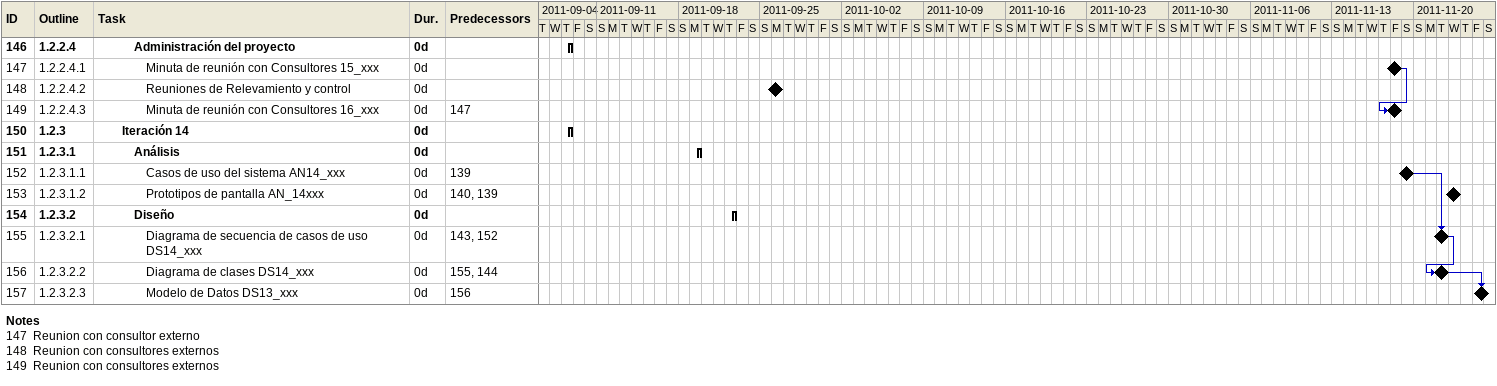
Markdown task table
| ID | WBS | Task | Duration | Start | Finish | Predecessors |
|---|---|---|---|---|---|---|
| 146 | 1.2.2.4 | **Administración del proyecto** | 0d | 2011-09-08 | 2011-09-08 |  |
| 147 | 1.2.2.4.1 | Minuta de reunión con Consultores 15_xxx | 0d | 2011-11-18 | 2011-11-18 |  |
| 148 | 1.2.2.4.2 | Reuniones de Relevamiento y control | 0d | 2011-09-26 | 2011-09-26 |  |
| 149 | 1.2.2.4.3 | Minuta de reunión con Consultores 16_xxx | 0d | 2011-11-18 | 2011-11-18 | 147 |
| 150 | 1.2.3 | **Iteración 14** | 0d | 2011-09-08 | 2011-09-08 |  |
| 151 | 1.2.3.1 | **Análisis** | 0d | 2011-09-19 | 2011-09-19 |  |
| 152 | 1.2.3.1.1 | Casos de uso del sistema AN14_xxx | 0d | 2011-11-19 | 2011-11-19 | 139 |
| 153 | 1.2.3.1.2 | Prototipos de pantalla AN_14xxx | 0d | 2011-11-23 | 2011-11-23 | 140, 139 |
| 154 | 1.2.3.2 | **Diseño** | 0d | 2011-09-22 | 2011-09-22 |  |
| 155 | 1.2.3.2.1 | Diagrama de secuencia de casos de uso DS14_xxx | 0d | 2011-11-22 | 2011-11-22 | 143, 152 |
| 156 | 1.2.3.2.2 | Diagrama de clases DS14_xxx | 0d | 2011-11-22 | 2011-11-22 | 155, 144 |
| 157 | 1.2.3.2.3 | Modelo de Datos DS13_xxx | 0d | 2011-11-25 | 2011-11-25 | 156 |

Notes
- 147: Reunion con consultor externo
- 148: Reunion con consultores externos
- 149: Reunion con consultores externos
